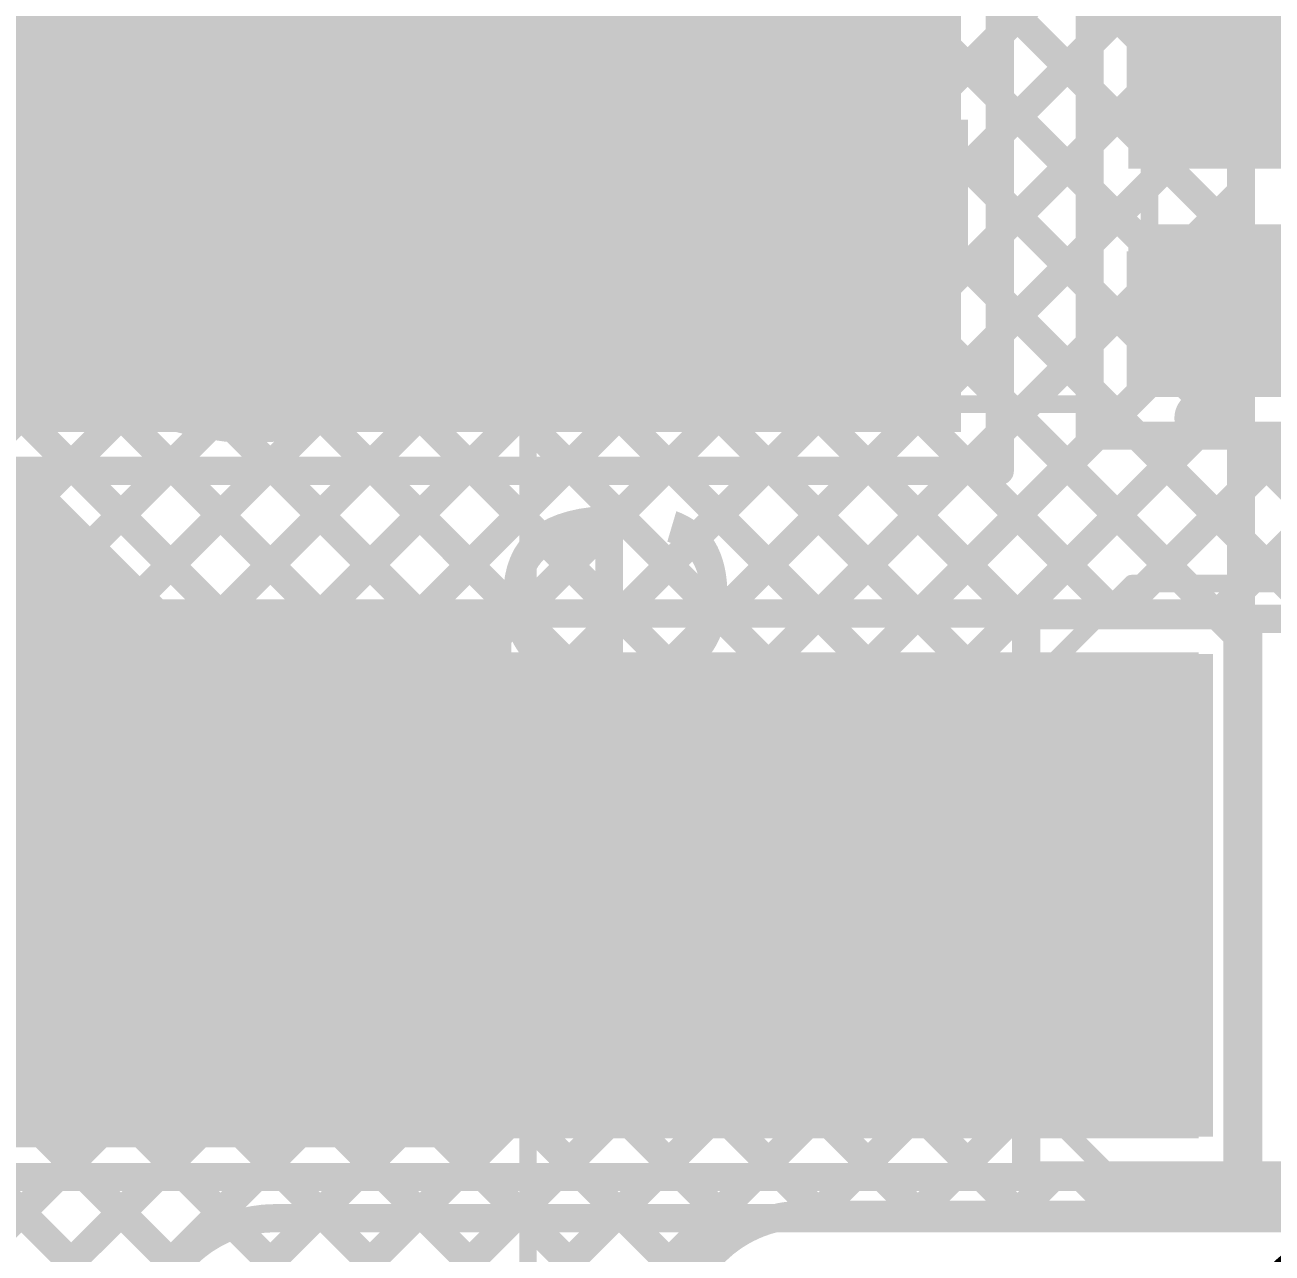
# Model space of a CAD drawing. Header units: millimetres. Extents: x 0 to 214, y 0 to 214.
# Drawn here: x 0.3029 to 0.6569, y 1.6591 to 2.0078 of the extents above; entities that cross this region are included whole.
import ezdxf

# ---------------------------------------------------------------- set-up
doc = ezdxf.new("R2010")
doc.units = ezdxf.units.MM
doc.header["$MEASUREMENT"] = 0
for name, color, linetype in [('BottomLayer', 5, 'Continuous'), ('BottomOverlay', 54, 'Continuous'), ('BottomPaste', 16, 'Continuous'), ('BottomSolder', 6, 'Continuous'), ('MultiLayer', 9, 'Continuous'), ('PadHoleLayer', 156, 'Continuous'), ('TopLayer', 1, 'Continuous'), ('TopOverlay', 2, 'Continuous'), ('TopPaste', 8, 'Continuous'), ('TopSolder', 216, 'Continuous'), ('ViaHoleLayer', 16, 'Continuous')]:
    doc.layers.add(name, color=color, linetype=linetype)
doc.styles.add('Arial', font='', dxfattribs={"height": 0.2})
doc.styles.get('Arial').set_extended_font_data('Arial')

# ---------------------------------------------------------------- blocks, each defined once
blk = doc.blocks.new('TBP01R1_508_02BE_97')
at = {"layer": 'BottomLayer'}
blk.add_hatch(color=5, dxfattribs=at).paths.add_polyline_path([(-0.15906, 0.05906), (-0.04094, 0.05906), (-0.04094, -0.05906), (-0.15906, -0.05906)])
h = blk.add_hatch(color=5, dxfattribs=at)
edge = h.paths.add_edge_path()
edge.add_arc((0.1, 0), 0.05906, 0, 360)
at = {"layer": 'BottomSolder'}
blk.add_hatch(color=6, dxfattribs=at).paths.add_polyline_path([(-0.16306, 0.06306), (-0.03694, 0.06306), (-0.03694, -0.06306), (-0.16306, -0.06306)])
h = blk.add_hatch(color=6, dxfattribs=at)
edge = h.paths.add_edge_path()
edge.add_arc((0.1, 0), 0.06306, 0, 360)
at = {"layer": 'MultiLayer'}
blk.add_hatch(color=9, dxfattribs=at).paths.add_polyline_path([(-0.15906, 0.05906), (-0.04094, 0.05906), (-0.04094, -0.05906), (-0.15906, -0.05906)])
h = blk.add_hatch(color=9, dxfattribs=at)
edge = h.paths.add_edge_path()
edge.add_arc((0.1, 0), 0.05906, 0, 360)
at = {"layer": 'PadHoleLayer'}
h = blk.add_hatch(color=156, dxfattribs=at)
edge = h.paths.add_edge_path()
edge.add_arc((-0.1, 0), 0.03346, 0, 360)
h = blk.add_hatch(color=156, dxfattribs=at)
edge = h.paths.add_edge_path()
edge.add_arc((0.1, 0), 0.03346, 0, 360)
at = {"layer": 'TopLayer'}
blk.add_hatch(color=1, dxfattribs=at).paths.add_polyline_path([(-0.15906, 0.05906), (-0.04094, 0.05906), (-0.04094, -0.05906), (-0.15906, -0.05906)])
h = blk.add_hatch(color=1, dxfattribs=at)
edge = h.paths.add_edge_path()
edge.add_arc((0.1, 0), 0.05906, 0, 360)
at = {"layer": 'TopSolder'}
blk.add_hatch(color=216, dxfattribs=at).paths.add_polyline_path([(-0.16306, 0.06306), (-0.03694, 0.06306), (-0.03694, -0.06306), (-0.16306, -0.06306)])
h = blk.add_hatch(color=216, dxfattribs=at)
edge = h.paths.add_edge_path()
edge.add_arc((0.1, 0), 0.06306, 0, 360)
at = {"layer": 'TopOverlay'}
for points, const_width in [([(-0.10306, -0.067, 1), (-0.11094, -0.067, 1)], 0.00787), ([(-0.11291, -0.067, 1), (-0.10897, -0.067, 1)], 0.00394), ([(-0.10503, -0.067, 1), (-0.10109, -0.067, 1)], 0.00394)]:
    blk.add_lwpolyline(points, format="xyb", close=True, dxfattribs=dict(at, const_width=const_width))
at = {"layer": 'TopOverlay', "const_width": 0.005}
blk.add_lwpolyline([(-0.2315, -0.07874), (0.2315, -0.07874)], dxfattribs=at)
blk = doc.blocks.new('SOT23_3_140')
at = {"layer": 'TopLayer'}
for points in [[(0.01574, 0.02657), (-0.01575, 0.02657), (-0.01575, 0.05807), (0.01574, 0.05807)], [(-0.02166, -0.05807), (-0.05316, -0.05807), (-0.05316, -0.02657), (-0.02166, -0.02657)], [(0.05314, -0.05807), (0.02165, -0.05807), (0.02165, -0.02657), (0.05314, -0.02657)]]:
    blk.add_hatch(color=1, dxfattribs=at).paths.add_polyline_path(points)
at = {"layer": 'TopPaste'}
for points in [[(0.01574, 0.02657), (-0.01575, 0.02657), (-0.01575, 0.05807), (0.01574, 0.05807)], [(-0.02166, -0.05807), (-0.05316, -0.05807), (-0.05316, -0.02657), (-0.02166, -0.02657)], [(0.05314, -0.05807), (0.02165, -0.05807), (0.02165, -0.02657), (0.05314, -0.02657)]]:
    blk.add_hatch(color=8, dxfattribs=at).paths.add_polyline_path(points)
at = {"layer": 'TopSolder'}
for points in [[(0.01974, 0.02257), (-0.01975, 0.02257), (-0.01975, 0.06207), (0.01974, 0.06207)], [(-0.01766, -0.06207), (-0.05716, -0.06207), (-0.05716, -0.02257), (-0.01766, -0.02257)], [(0.05714, -0.06207), (0.01765, -0.06207), (0.01765, -0.02257), (0.05714, -0.02257)]]:
    blk.add_hatch(color=216, dxfattribs=at).paths.add_polyline_path(points)
at = {"layer": 'TopOverlay', "const_width": 0.005}
for points in [[(-0.06101, 0.029), (-0.06101, -0.02)], [(-0.06101, 0.029), (-0.02601, 0.029)], [(0.02599, 0.029), (0.06099, 0.029)], [(0.06099, 0.029), (0.06099, -0.02)], [(-0.01101, -0.029), (0.01099, -0.029)]]:
    blk.add_lwpolyline(points, dxfattribs=at)
at = {"layer": 'TopOverlay'}
for points, const_width in [([(-0.06226, 0.029, 1), (-0.05976, 0.029, 1)], 0.0025), ([(-0.06226, 0.029, 1), (-0.05976, 0.029, 1)], 0.0025), ([(-0.02726, 0.029, 1), (-0.02476, 0.029, 1)], 0.0025), ([(0.02474, 0.029, 1), (0.02724, 0.029, 1)], 0.0025), ([(0.05974, 0.029, 1), (0.06224, 0.029, 1)], 0.0025), ([(0.05974, 0.029, 1), (0.06224, 0.029, 1)], 0.0025), ([(-0.06226, -0.02, 1), (-0.05976, -0.02, 1)], 0.0025), ([(0.05974, -0.02, 1), (0.06224, -0.02, 1)], 0.0025), ([(-0.01226, -0.029, 1), (-0.00976, -0.029, 1)], 0.0025), ([(0.00974, -0.029, 1), (0.01224, -0.029, 1)], 0.0025), ([(-0.062, -0.044, 1), (-0.068, -0.044, 1)], 0.00984), ([(-0.07046, -0.044, 1), (-0.06554, -0.044, 1)], 0.00492), ([(-0.06446, -0.044, 1), (-0.05954, -0.044, 1)], 0.00492)]:
    blk.add_lwpolyline(points, format="xyb", close=True, dxfattribs=dict(at, const_width=const_width))
blk = doc.blocks.new('C__0603_B_168')
at = {"layer": 'BottomLayer'}
for points in [[(-0.045, -0.0175), (-0.045, 0.0175), (-0.015, 0.0175), (-0.015, -0.0175)], [(0.015, -0.0175), (0.015, 0.0175), (0.045, 0.0175), (0.045, -0.0175)]]:
    blk.add_hatch(color=5, dxfattribs=at).paths.add_polyline_path(points)
at = {"layer": 'BottomPaste'}
for points in [[(-0.045, -0.0175), (-0.045, 0.0175), (-0.015, 0.0175), (-0.015, -0.0175)], [(0.015, -0.0175), (0.015, 0.0175), (0.045, 0.0175), (0.045, -0.0175)]]:
    blk.add_hatch(color=16, dxfattribs=at).paths.add_polyline_path(points)
at = {"layer": 'BottomSolder'}
for points in [[(-0.04736, -0.01986), (-0.04736, 0.01986), (-0.01264, 0.01986), (-0.01264, -0.01986)], [(0.01264, -0.01986), (0.01264, 0.01986), (0.04736, 0.01986), (0.04736, -0.01986)]]:
    blk.add_hatch(color=6, dxfattribs=at).paths.add_polyline_path(points)
at = {"layer": 'BottomOverlay', "const_width": 0.005}
for points in [[(-0.049, 0.021), (-0.018, 0.021)], [(-0.049, -0.021), (-0.049, 0.021)], [(0.018, 0.021), (0.049, 0.021)], [(0.049, -0.021), (0.049, 0.021)], [(-0.049, -0.021), (-0.018, -0.021)], [(0.018, -0.021), (0.049, -0.021)]]:
    blk.add_lwpolyline(points, dxfattribs=at)
at = {"layer": 'BottomOverlay', "const_width": 0.0025}
for points in [[(-0.05025, 0.021, 1), (-0.04775, 0.021, 1)], [(-0.05025, 0.021, 1), (-0.04775, 0.021, 1)], [(-0.01925, 0.021, 1), (-0.01675, 0.021, 1)], [(0.01675, 0.021, 1), (0.01925, 0.021, 1)], [(0.04775, 0.021, 1), (0.05025, 0.021, 1)], [(0.04775, 0.021, 1), (0.05025, 0.021, 1)], [(-0.05025, -0.021, 1), (-0.04775, -0.021, 1)], [(-0.05025, -0.021, 1), (-0.04775, -0.021, 1)], [(-0.01925, -0.021, 1), (-0.01675, -0.021, 1)], [(0.01675, -0.021, 1), (0.01925, -0.021, 1)], [(0.04775, -0.021, 1), (0.05025, -0.021, 1)], [(0.04775, -0.021, 1), (0.05025, -0.021, 1)]]:
    blk.add_lwpolyline(points, format="xyb", close=True, dxfattribs=at)
blk = doc.blocks.new('RVT1E100M0405__169')
at = {"layer": 'TopLayer'}
for points in [[(-0.12205, 0.0315), (-0.01969, 0.0315), (-0.01969, -0.0315), (-0.12205, -0.0315)], [(0.01969, 0.0315), (0.12205, 0.0315), (0.12205, -0.0315), (0.01969, -0.0315)]]:
    blk.add_hatch(color=1, dxfattribs=at).paths.add_polyline_path(points)
at = {"layer": 'TopPaste'}
for points in [[(-0.12205, 0.0315), (-0.01969, 0.0315), (-0.01969, -0.0315), (-0.12205, -0.0315)], [(0.01969, 0.0315), (0.12205, 0.0315), (0.12205, -0.0315), (0.01969, -0.0315)]]:
    blk.add_hatch(color=8, dxfattribs=at).paths.add_polyline_path(points)
at = {"layer": 'TopSolder'}
for points in [[(-0.12605, 0.0355), (-0.01569, 0.0355), (-0.01569, -0.0355), (-0.12605, -0.0355)], [(0.01569, 0.0355), (0.12605, 0.0355), (0.12605, -0.0355), (0.01569, -0.0355)]]:
    blk.add_hatch(color=216, dxfattribs=at).paths.add_polyline_path(points)
at = {"layer": 'TopOverlay', "const_width": 0.005}
for points in [[(-0.08325, 0.04075), (-0.037, 0.087)], [(-0.037, 0.087), (0.085, 0.087)], [(0.085, 0.039), (0.085, 0.087)], [(-0.108, 0.037), (-0.108, 0.065)], [(-0.122, 0.051), (-0.094, 0.051)], [(-0.08325, 0.035), (-0.08325, 0.04075)], [(-0.08325, -0.04075), (-0.08325, -0.035)], [(-0.08325, -0.04075), (-0.037, -0.087)], [(0.085, -0.087), (0.085, -0.039)], [(-0.037, -0.087), (0.085, -0.087)]]:
    blk.add_lwpolyline(points, dxfattribs=at)
at = {"layer": 'TopOverlay', "const_width": 0.0025}
for points in [[(-0.03825, 0.087, 1), (-0.03575, 0.087, 1)], [(-0.03825, 0.087, 1), (-0.03575, 0.087, 1)], [(0.08375, 0.087, 1), (0.08625, 0.087, 1)], [(0.08375, 0.087, 1), (0.08625, 0.087, 1)], [(-0.10925, 0.065, 1), (-0.10675, 0.065, 1)], [(-0.12325, 0.051, 1), (-0.12075, 0.051, 1)], [(-0.09525, 0.051, 1), (-0.09275, 0.051, 1)], [(-0.0845, 0.04075, 1), (-0.082, 0.04075, 1)], [(-0.0845, 0.04075, 1), (-0.082, 0.04075, 1)], [(-0.10925, 0.037, 1), (-0.10675, 0.037, 1)], [(0.08375, 0.039, 1), (0.08625, 0.039, 1)], [(-0.0845, 0.035, 1), (-0.082, 0.035, 1)], [(-0.0845, -0.035, 1), (-0.082, -0.035, 1)], [(-0.0845, -0.04075, 1), (-0.082, -0.04075, 1)], [(-0.0845, -0.04075, 1), (-0.082, -0.04075, 1)], [(0.08375, -0.039, 1), (0.08625, -0.039, 1)], [(-0.03825, -0.087, 1), (-0.03575, -0.087, 1)], [(-0.03825, -0.087, 1), (-0.03575, -0.087, 1)], [(0.08375, -0.087, 1), (0.08625, -0.087, 1)], [(0.08375, -0.087, 1), (0.08625, -0.087, 1)]]:
    blk.add_lwpolyline(points, format="xyb", close=True, dxfattribs=at)

msp = doc.modelspace()

# ---------------------------------------------------------------- hatches: boundary and pattern name
at = {"layer": 'BottomLayer'}
msp.add_hatch(color=5, dxfattribs=at).paths.add_polyline_path([(0.59814, 1.69217), (0.64014, 1.69217), (0.64014, 1.82917), (0.59814, 1.82917)])
h = msp.add_hatch(color=5, dxfattribs=at)
edge = h.paths.add_edge_path()
edge.add_arc((0.62214, 1.80817), 0.01181, 0, 360)
h = msp.add_hatch(color=5, dxfattribs=at)
edge = h.paths.add_edge_path()
edge.add_arc((0.62214, 1.71617), 0.01181, 0, 360)
at = {"layer": 'BottomSolder'}
h = msp.add_hatch(color=6, dxfattribs=at)
edge = h.paths.add_edge_path()
edge.add_arc((0.62214, 1.80817), 0.00991, 0, 360)
h = msp.add_hatch(color=6, dxfattribs=at)
edge = h.paths.add_edge_path()
edge.add_arc((0.62214, 1.71617), 0.00991, 0, 360)
at = {"layer": 'TopLayer'}
for points in [[(0.29764, 1.89218), (0.56864, 1.89218), (0.56864, 2.03018), (0.29764, 2.03018)], [(0.61614, 1.967), (0.74, 1.967), (0.74, 2.02017), (0.61614, 2.02017)], [(0.61614, 1.90216), (0.70414, 1.90216), (0.70414, 1.95116), (0.61614, 1.95116)], [(0.29814, 1.69167), (0.63614, 1.69167), (0.63614, 1.82967), (0.29814, 1.82967)]]:
    msp.add_hatch(color=1, dxfattribs=at).paths.add_polyline_path(points)
h = msp.add_hatch(color=1, dxfattribs=at)
edge = h.paths.add_edge_path()
edge.add_arc((0.62214, 1.80817), 0.01181, 0, 360)
h = msp.add_hatch(color=1, dxfattribs=at)
edge = h.paths.add_edge_path()
edge.add_arc((0.62214, 1.71617), 0.01181, 0, 360)
at = {"layer": 'TopSolder'}
h = msp.add_hatch(color=216, dxfattribs=at)
edge = h.paths.add_edge_path()
edge.add_arc((0.62214, 1.80817), 0.00991, 0, 360)
h = msp.add_hatch(color=216, dxfattribs=at)
edge = h.paths.add_edge_path()
edge.add_arc((0.62214, 1.71617), 0.00991, 0, 360)
at = {"layer": 'ViaHoleLayer'}
h = msp.add_hatch(color=16, dxfattribs=at)
edge = h.paths.add_edge_path()
edge.add_arc((0.62214, 1.80817), 0.00591, 0, 360)
h = msp.add_hatch(color=16, dxfattribs=at)
edge = h.paths.add_edge_path()
edge.add_arc((0.62214, 1.71617), 0.00591, 0, 360)

# ---------------------------------------------------------------- linework, layer by layer
at = {"layer": 'BottomLayer', "const_width": 0.008}
for points in [[(0.2445, 1.9527), (0.58714, 2.29534)], [(0.43699, 2.21425), (0.64814, 2.00311)], [(0.2445, 2.20876), (0.61309, 1.84017)], [(0.43699, 2.18597), (0.64814, 1.97482)], [(0.30143, 2.18012), (0.64137, 1.84017)], [(0.32971, 2.18012), (0.64814, 1.86169)], [(0.35799, 2.18012), (0.64814, 1.88997)], [(0.38628, 2.18012), (0.64814, 1.91825)], [(0.41456, 2.18012), (0.64814, 1.94654)], [(0.42896, 1.99574), (0.60439, 2.17117)], [(0.43606, 1.97456), (0.63268, 2.17117)], [(0.64814, 1.84017), (0.64814, 2.17117)], [(0.43453, 1.94474), (0.64814, 2.15835)], [(0.3513, 1.83323), (0.64814, 2.13007)], [(0.37959, 1.83323), (0.64814, 2.10178)], [(0.40787, 1.83323), (0.64814, 2.0735)], [(0.43615, 1.83323), (0.64814, 2.04521)], [(0.29704, 2.0148), (0.30912, 2.00272)], [(0.43699, 1.80578), (0.64814, 2.01693)], [(0.28289, 2.00066), (0.29993, 1.98362)], [(0.42866, 1.99632), (0.58714, 1.83783)], [(0.43699, 1.7775), (0.64814, 1.98865)], [(0.25461, 1.97238), (0.39376, 1.83323)], [(0.43691, 1.95978), (0.58714, 1.80955)], [(0.43699, 1.74922), (0.64814, 1.96036)], [(0.2445, 1.9542), (0.36547, 1.83323)], [(0.43177, 1.93663), (0.58714, 1.78126)], [(0.43699, 1.72093), (0.64814, 1.93208)], [(0.2445, 1.86785), (0.30574, 1.92908)], [(0.2445, 1.92592), (0.33719, 1.83323)], [(0.42123, 1.91889), (0.58714, 1.75298)], [(0.2445, 1.83956), (0.31799, 1.91305)], [(0.40649, 1.90535), (0.58714, 1.7247)], [(0.2445, 1.50015), (0.64814, 1.90379)], [(0.2445, 1.81128), (0.33437, 1.90115)], [(0.2445, 1.89763), (0.3089, 1.83323)], [(0.2445, 1.78299), (0.35555, 1.89405)], [(0.32302, 1.83323), (0.38538, 1.89559)], [(0.38739, 1.89617), (0.58714, 1.69641)], [(0.36197, 1.89329), (0.42204, 1.83323)], [(0.61281, 1.84017), (0.64814, 1.87551)], [(0.64109, 1.84017), (0.64814, 1.84722)], [(0.58714, 1.84017), (0.64814, 1.84017)], [(0.58714, 1.68117), (0.58714, 1.84017)], [(0.29688, 1.83323), (0.43699, 1.83323)], [(0.43699, 1.69312), (0.43699, 1.83323)], [(0.43699, 1.81827), (0.58527, 1.67)], [(0.2445, 1.47187), (0.58714, 1.81451)], [(0.43699, 1.78999), (0.55698, 1.67)], [(0.34367, 1.54275), (0.58714, 1.78622)], [(0.43699, 1.76171), (0.5287, 1.67)], [(0.37541, 1.54621), (0.58714, 1.75794)], [(0.43699, 1.73342), (0.50562, 1.66479)], [(0.2445, 1.72793), (0.40589, 1.56654)], [(0.52749, 1.67), (0.58714, 1.72966)], [(0.43699, 1.70514), (0.49074, 1.65139)], [(0.55577, 1.67), (0.58714, 1.70137)], [(0.2445, 1.585), (0.35261, 1.69312)], [(0.2445, 1.61329), (0.32433, 1.69312)], [(0.2445, 1.55672), (0.3809, 1.69312)], [(0.2445, 1.52844), (0.40918, 1.69312)], [(0.29688, 1.69312), (0.43699, 1.69312)], [(0.30759, 1.69312), (0.42003, 1.58068)], [(0.33588, 1.69312), (0.43417, 1.59482)], [(0.36416, 1.69312), (0.44832, 1.60896)], [(0.39245, 1.69312), (0.46246, 1.6231)], [(0.42073, 1.69312), (0.4766, 1.63725)], [(0.58405, 1.67), (0.59523, 1.68117)], [(0.58714, 1.68117), (0.64814, 1.68117)], [(0.60238, 1.68117), (0.61355, 1.67)], [(0.61234, 1.67), (0.62351, 1.68117)], [(0.63066, 1.68117), (0.64184, 1.67)], [(0.64062, 1.67), (0.65162, 1.681)], [(0.64814, 1.681), (0.756, 1.681)], [(0.65912, 1.681), (0.67012, 1.67)], [(0.52427, 1.67), (1.37942, 1.67)], [(0.38398, 1.54462), (0.49876, 1.65941)]]:
    msp.add_lwpolyline(points, dxfattribs=at)
at = {"layer": 'BottomLayer'}
for points, const_width in [([(0.43699, 1.96317, 1), (0.29688, 1.96317, 1)], 0.008), ([(0.30712, 2.00272, 1), (0.31112, 2.00272, 1)], 0.004), ([(0.64614, 2.00311, 1), (0.65014, 2.00311, 1)], 0.004), ([(0.42666, 1.99632, 1), (0.43066, 1.99632, 1)], 0.004), ([(0.42696, 1.99574, 1), (0.43096, 1.99574, 1)], 0.004), ([(0.64614, 1.98865, 1), (0.65014, 1.98865, 1)], 0.004), ([(0.29793, 1.98362, 1), (0.30193, 1.98362, 1)], 0.004), ([(0.43406, 1.97456, 1), (0.43806, 1.97456, 1)], 0.004), ([(0.64614, 1.97482, 1), (0.65014, 1.97482, 1)], 0.004), ([(0.43499, 1.96317, 1), (0.43899, 1.96317, 1)], 0.004), ([(0.43491, 1.95978, 1), (0.43891, 1.95978, 1)], 0.004), ([(0.64614, 1.96036, 1), (0.65014, 1.96036, 1)], 0.004), ([(0.43253, 1.94474, 1), (0.43653, 1.94474, 1)], 0.004), ([(0.64614, 1.94654, 1), (0.65014, 1.94654, 1)], 0.004), ([(0.42977, 1.93663, 1), (0.43377, 1.93663, 1)], 0.004), ([(0.64614, 1.93208, 1), (0.65014, 1.93208, 1)], 0.004), ([(0.30374, 1.92908, 1), (0.30774, 1.92908, 1)], 0.004), ([(0.41923, 1.91889, 1), (0.42323, 1.91889, 1)], 0.004), ([(0.64614, 1.91825, 1), (0.65014, 1.91825, 1)], 0.004), ([(0.31599, 1.91305, 1), (0.31999, 1.91305, 1)], 0.004), ([(0.40449, 1.90535, 1), (0.40849, 1.90535, 1)], 0.004), ([(0.33237, 1.90115, 1), (0.33637, 1.90115, 1)], 0.004), ([(0.64614, 1.90379, 1), (0.65014, 1.90379, 1)], 0.004), ([(0.35355, 1.89405, 1), (0.35755, 1.89405, 1)], 0.004), ([(0.38338, 1.89559, 1), (0.38738, 1.89559, 1)], 0.004), ([(0.38539, 1.89617, 1), (0.38939, 1.89617, 1)], 0.004), ([(0.35997, 1.89329, 1), (0.36397, 1.89329, 1)], 0.004), ([(0.64614, 1.88997, 1), (0.65014, 1.88997, 1)], 0.004), ([(0.64614, 1.87551, 1), (0.65014, 1.87551, 1)], 0.004), ([(0.64614, 1.86169, 1), (0.65014, 1.86169, 1)], 0.004), ([(0.64614, 1.84722, 1), (0.65014, 1.84722, 1)], 0.004), ([(0.58514, 1.84017, 1), (0.58914, 1.84017, 1)], 0.004), ([(0.58514, 1.84017, 1), (0.58914, 1.84017, 1)], 0.004), ([(0.58514, 1.83783, 1), (0.58914, 1.83783, 1)], 0.004), ([(0.61081, 1.84017, 1), (0.61481, 1.84017, 1)], 0.004), ([(0.61109, 1.84017, 1), (0.61509, 1.84017, 1)], 0.004), ([(0.63909, 1.84017, 1), (0.64309, 1.84017, 1)], 0.004), ([(0.63937, 1.84017, 1), (0.64337, 1.84017, 1)], 0.004), ([(0.64614, 1.84017, 1), (0.65014, 1.84017, 1)], 0.004), ([(0.64614, 1.84017, 1), (0.65014, 1.84017, 1)], 0.004), ([(0.3069, 1.83323, 1), (0.3109, 1.83323, 1)], 0.004), ([(0.32102, 1.83323, 1), (0.32502, 1.83323, 1)], 0.004), ([(0.33519, 1.83323, 1), (0.33919, 1.83323, 1)], 0.004), ([(0.3493, 1.83323, 1), (0.3533, 1.83323, 1)], 0.004), ([(0.36347, 1.83323, 1), (0.36747, 1.83323, 1)], 0.004), ([(0.37759, 1.83323, 1), (0.38159, 1.83323, 1)], 0.004), ([(0.39176, 1.83323, 1), (0.39576, 1.83323, 1)], 0.004), ([(0.40587, 1.83323, 1), (0.40987, 1.83323, 1)], 0.004), ([(0.42004, 1.83323, 1), (0.42404, 1.83323, 1)], 0.004), ([(0.43415, 1.83323, 1), (0.43815, 1.83323, 1)], 0.004), ([(0.43499, 1.83323, 1), (0.43899, 1.83323, 1)], 0.004), ([(0.43499, 1.83323, 1), (0.43899, 1.83323, 1)], 0.004), ([(0.43499, 1.81827, 1), (0.43899, 1.81827, 1)], 0.004), ([(0.58514, 1.81451, 1), (0.58914, 1.81451, 1)], 0.004), ([(0.58514, 1.80955, 1), (0.58914, 1.80955, 1)], 0.004), ([(0.43499, 1.80578, 1), (0.43899, 1.80578, 1)], 0.004), ([(0.43499, 1.78999, 1), (0.43899, 1.78999, 1)], 0.004), ([(0.58514, 1.78622, 1), (0.58914, 1.78622, 1)], 0.004), ([(0.58514, 1.78126, 1), (0.58914, 1.78126, 1)], 0.004), ([(0.43499, 1.7775, 1), (0.43899, 1.7775, 1)], 0.004), ([(0.43499, 1.76171, 1), (0.43899, 1.76171, 1)], 0.004), ([(0.58514, 1.75794, 1), (0.58914, 1.75794, 1)], 0.004), ([(0.58514, 1.75298, 1), (0.58914, 1.75298, 1)], 0.004), ([(0.43499, 1.74922, 1), (0.43899, 1.74922, 1)], 0.004), ([(0.43499, 1.73342, 1), (0.43899, 1.73342, 1)], 0.004), ([(0.58514, 1.72966, 1), (0.58914, 1.72966, 1)], 0.004), ([(0.58514, 1.7247, 1), (0.58914, 1.7247, 1)], 0.004), ([(0.43499, 1.72093, 1), (0.43899, 1.72093, 1)], 0.004), ([(0.43499, 1.70514, 1), (0.43899, 1.70514, 1)], 0.004), ([(0.58514, 1.70137, 1), (0.58914, 1.70137, 1)], 0.004), ([(0.58514, 1.69641, 1), (0.58914, 1.69641, 1)], 0.004), ([(0.30559, 1.69312, 1), (0.30959, 1.69312, 1)], 0.004), ([(0.32233, 1.69312, 1), (0.32633, 1.69312, 1)], 0.004), ([(0.33388, 1.69312, 1), (0.33788, 1.69312, 1)], 0.004), ([(0.35061, 1.69312, 1), (0.35461, 1.69312, 1)], 0.004), ([(0.36216, 1.69312, 1), (0.36616, 1.69312, 1)], 0.004), ([(0.3789, 1.69312, 1), (0.3829, 1.69312, 1)], 0.004), ([(0.39045, 1.69312, 1), (0.39445, 1.69312, 1)], 0.004), ([(0.40718, 1.69312, 1), (0.41118, 1.69312, 1)], 0.004), ([(0.41873, 1.69312, 1), (0.42273, 1.69312, 1)], 0.004), ([(0.43499, 1.69312, 1), (0.43899, 1.69312, 1)], 0.004), ([(0.43499, 1.69312, 1), (0.43899, 1.69312, 1)], 0.004), ([(0.58514, 1.68117, 1), (0.58914, 1.68117, 1)], 0.004), ([(0.58514, 1.68117, 1), (0.58914, 1.68117, 1)], 0.004), ([(0.59323, 1.68117, 1), (0.59723, 1.68117, 1)], 0.004), ([(0.60038, 1.68117, 1), (0.60438, 1.68117, 1)], 0.004), ([(0.62151, 1.68117, 1), (0.62551, 1.68117, 1)], 0.004), ([(0.62866, 1.68117, 1), (0.63266, 1.68117, 1)], 0.004), ([(0.64614, 1.68117, 1), (0.65014, 1.68117, 1)], 0.004), ([(0.64614, 1.681, 1), (0.65014, 1.681, 1)], 0.004), ([(0.64962, 1.681, 1), (0.65362, 1.681, 1)], 0.004), ([(0.65712, 1.681, 1), (0.66112, 1.681, 1)], 0.004), ([(0.52227, 1.67, 1), (0.52627, 1.67, 1)], 0.004), ([(0.52227, 1.67, 1), (0.52627, 1.67, 1)], 0.004), ([(0.52227, 1.67, 1), (0.52627, 1.67, 1)], 0.004), ([(0.52549, 1.67, 1), (0.52949, 1.67, 1)], 0.004), ([(0.5267, 1.67, 1), (0.5307, 1.67, 1)], 0.004), ([(0.55377, 1.67, 1), (0.55777, 1.67, 1)], 0.004), ([(0.55498, 1.67, 1), (0.55898, 1.67, 1)], 0.004), ([(0.58205, 1.67, 1), (0.58605, 1.67, 1)], 0.004), ([(0.58327, 1.67, 1), (0.58727, 1.67, 1)], 0.004), ([(0.61034, 1.67, 1), (0.61434, 1.67, 1)], 0.004), ([(0.61155, 1.67, 1), (0.61555, 1.67, 1)], 0.004), ([(0.63862, 1.67, 1), (0.64262, 1.67, 1)], 0.004), ([(0.63984, 1.67, 1), (0.64384, 1.67, 1)], 0.004), ([(0.50362, 1.66479, 1), (0.50762, 1.66479, 1)], 0.004), ([(0.49676, 1.65941, 1), (0.50076, 1.65941, 1)], 0.004), ([(0.49676, 1.65941, 1), (0.50076, 1.65941, 1)], 0.004), ([(0.49681, 1.65946, 1), (0.50081, 1.65946, 1)], 0.004)]:
    msp.add_lwpolyline(points, format="xyb", close=True, dxfattribs=dict(at, const_width=const_width))
at = {"layer": 'BottomLayer', "const_width": 0.008}
for points in [[(0.49876, 1.65941, -0.199396), (0.52427, 1.67)], [(0.49881, 1.65946, -0.198912), (0.52427, 1.67)]]:
    msp.add_lwpolyline(points, format="xyb", dxfattribs=at)
at = {"layer": 'TopLayer'}
for points, const_width in [([(0.57964, 1.88118), (0.57964, 2.04118)], 0.008), ([(0.57964, 2.005), (0.60514, 2.0305)], 0.008), ([(0.60514, 1.96216), (0.60514, 2.03117)], 0.008), ([(0.57964, 2.01504), (0.60514, 1.98954)], 0.008), ([(0.57964, 1.97671), (0.60514, 2.00221)], 0.008), ([(0.57964, 1.98676), (0.60514, 1.96125)], 0.008), ([(0.57964, 1.94843), (0.60514, 1.97393)], 0.008), ([(0.60514, 1.956), (0.60514, 1.96216)], 0.008), ([(0.60514, 1.956), (0.60514, 1.96216)], 0.008), ([(0.57964, 1.95847), (0.60514, 1.93297)], 0.008), ([(0.60514, 1.89116), (0.60514, 1.956)], 0.008), ([(0.57964, 1.92014), (0.60514, 1.94565)], 0.008), ([(0.21814, 1.91197), (0.36694, 1.76317)], 0.05), ([(0.57964, 1.93019), (0.60514, 1.90469)], 0.008), ([(0.63546, 1.92646), (0.68314, 1.92646)], 0.02), ([(0.57964, 1.89186), (0.60514, 1.91736)], 0.008), ([(0.57964, 1.90191), (0.64087, 1.84067)], 0.008), ([(0.55674, 1.84067), (0.60722, 1.89116)], 0.008), ([(0.58502, 1.84067), (0.63551, 1.89116)], 0.008), ([(0.60514, 1.89116), (0.71514, 1.89116)], 0.008), ([(0.61331, 1.84067), (0.66379, 1.89116)], 0.008), ([(0.61867, 1.89116), (0.67065, 1.83917)], 0.008), ([(0.64159, 1.84067), (0.69208, 1.89116)], 0.008), ([(0.64695, 1.89116), (0.69894, 1.83917)], 0.008), ([(0.29985, 1.88118), (0.57964, 1.88118)], 0.008), ([(0.29985, 1.88118), (0.34035, 1.84067)], 0.008), ([(0.30712, 1.8739), (0.3144, 1.88118)], 0.008), ([(0.31752, 1.88118), (0.35803, 1.84067)], 0.008), ([(0.32126, 1.85976), (0.34268, 1.88118)], 0.008), ([(0.33541, 1.84562), (0.37097, 1.88118)], 0.008), ([(0.34581, 1.88118), (0.38631, 1.84067)], 0.008), ([(0.35875, 1.84067), (0.39925, 1.88118)], 0.008), ([(0.37409, 1.88118), (0.4146, 1.84067)], 0.008), ([(0.38703, 1.84067), (0.42753, 1.88118)], 0.008), ([(0.40238, 1.88118), (0.44288, 1.84067)], 0.008), ([(0.41532, 1.84067), (0.45582, 1.88118)], 0.008), ([(0.43066, 1.88118), (0.47116, 1.84067)], 0.008), ([(0.4436, 1.84067), (0.4841, 1.88118)], 0.008), ([(0.45895, 1.88118), (0.49945, 1.84067)], 0.008), ([(0.47188, 1.84067), (0.51239, 1.88118)], 0.008), ([(0.48723, 1.88118), (0.52773, 1.84067)], 0.008), ([(0.50017, 1.84067), (0.54067, 1.88118)], 0.008), ([(0.51551, 1.88118), (0.55602, 1.84067)], 0.008), ([(0.52845, 1.84067), (0.56896, 1.88118)], 0.008), ([(0.5438, 1.88118), (0.5843, 1.84067)], 0.008), ([(0.57208, 1.88118), (0.61259, 1.84067)], 0.008), ([(0.34035, 1.84067), (0.64714, 1.84067)], 0.008), ([(0.64087, 1.84067), (0.64714, 1.8344)], 0.008), ([(0.64714, 1.68067), (0.64714, 1.84067)], 0.008), ([(0.65014, 1.83917), (0.78914, 1.83917)], 0.008), ([(0.65014, 1.68117), (0.65014, 1.83917)], 0.008), ([(0.64714, 1.8344), (0.65014, 1.8314)], 0.008), ([(0.64714, 1.81794), (0.65014, 1.82094)], 0.008), ([(0.64714, 1.80612), (0.65014, 1.80312)], 0.008), ([(0.64714, 1.78966), (0.65014, 1.79266)], 0.008), ([(0.36694, 1.76317), (0.36744, 1.76267)], 0.04), ([(0.36744, 1.76267), (0.56909, 1.76267)], 0.04), ([(0.56909, 1.76267), (0.57249, 1.75927)], 0.04), ([(0.64714, 1.77783), (0.65014, 1.77483)], 0.008), ([(0.64714, 1.76137), (0.65014, 1.76437)], 0.008), ([(0.64714, 1.74955), (0.65014, 1.74655)], 0.008), ([(0.50914, 1.72117), (0.57383, 1.72117)], 0.04), ([(0.57383, 1.72117), (0.58333, 1.71167)], 0.04), ([(0.64714, 1.73309), (0.65014, 1.73609)], 0.008), ([(0.64714, 1.72126), (0.65014, 1.71826)], 0.008), ([(0.64714, 1.7048), (0.65014, 1.7078)], 0.008), ([(0.64714, 1.69298), (0.65014, 1.68998)], 0.008), ([(0.054, 1.36622), (0.36845, 1.68067)], 0.008), ([(0.054, 1.42279), (0.31188, 1.68067)], 0.008), ([(0.054, 1.39451), (0.34017, 1.68067)], 0.008), ([(0.28714, 1.68067), (0.58333, 1.68067)], 0.008), ([(0.29175, 1.68067), (0.33126, 1.64117)], 0.008), ([(0.32004, 1.68067), (0.3454, 1.65531)], 0.008), ([(0.34832, 1.68067), (0.36204, 1.66695)], 0.008), ([(0.37661, 1.68067), (0.38828, 1.669)], 0.008), ([(0.38506, 1.669), (0.39674, 1.68067)], 0.008), ([(0.40489, 1.68067), (0.41656, 1.669)], 0.008), ([(0.41335, 1.669), (0.42502, 1.68067)], 0.008), ([(0.43317, 1.68067), (0.44485, 1.669)], 0.008), ([(0.44163, 1.669), (0.45331, 1.68067)], 0.008), ([(0.46146, 1.68067), (0.47313, 1.669)], 0.008), ([(0.46992, 1.669), (0.48159, 1.68067)], 0.008), ([(0.48974, 1.68067), (0.50142, 1.669)], 0.008), ([(0.4982, 1.669), (0.50987, 1.68067)], 0.008), ([(0.51803, 1.68067), (0.5297, 1.669)], 0.008), ([(0.52649, 1.669), (0.53816, 1.68067)], 0.008), ([(0.54631, 1.68067), (0.55798, 1.669)], 0.008), ([(0.55477, 1.669), (0.56644, 1.68067)], 0.008), ([(0.5746, 1.68067), (0.58627, 1.669)], 0.008), ([(0.58305, 1.669), (0.59473, 1.68067)], 0.008), ([(0.58333, 1.68067), (0.64714, 1.68067)], 0.008), ([(0.60288, 1.68067), (0.61455, 1.669)], 0.008), ([(0.61134, 1.669), (0.62301, 1.68067)], 0.008), ([(0.63116, 1.68067), (0.64284, 1.669)], 0.008), ([(0.63962, 1.669), (0.6518, 1.68117)], 0.008), ([(0.65014, 1.68117), (0.78226, 1.68117)], 0.008), ([(0.65895, 1.68117), (0.67112, 1.669)], 0.008), ([(0.374, 1.669), (0.77009, 1.669)], 0.008), ([(0.14759, 1.4575), (0.3485, 1.65841)], 0.008)]:
    msp.add_lwpolyline(points, dxfattribs=dict(at, const_width=const_width))
for points, const_width in [([(0.57764, 2.005, 1), (0.58164, 2.005, 1)], 0.004), ([(0.60314, 2.00221, 1), (0.60714, 2.00221, 1)], 0.004), ([(0.57764, 1.98676, 1), (0.58164, 1.98676, 1)], 0.004), ([(0.60314, 1.98954, 1), (0.60714, 1.98954, 1)], 0.004), ([(0.57764, 1.97671, 1), (0.58164, 1.97671, 1)], 0.004), ([(0.60314, 1.97393, 1), (0.60714, 1.97393, 1)], 0.004), ([(0.60314, 1.96216, 1), (0.60714, 1.96216, 1)], 0.004), ([(0.60314, 1.96216, 1), (0.60714, 1.96216, 1)], 0.004), ([(0.60314, 1.96216, 1), (0.60714, 1.96216, 1)], 0.004), ([(0.60314, 1.96125, 1), (0.60714, 1.96125, 1)], 0.004), ([(0.57764, 1.95847, 1), (0.58164, 1.95847, 1)], 0.004), ([(0.60314, 1.956, 1), (0.60714, 1.956, 1)], 0.004), ([(0.60314, 1.956, 1), (0.60714, 1.956, 1)], 0.004), ([(0.60314, 1.956, 1), (0.60714, 1.956, 1)], 0.004), ([(0.57764, 1.94843, 1), (0.58164, 1.94843, 1)], 0.004), ([(0.60314, 1.94565, 1), (0.60714, 1.94565, 1)], 0.004), ([(0.60314, 1.93297, 1), (0.60714, 1.93297, 1)], 0.004), ([(0.57764, 1.93019, 1), (0.58164, 1.93019, 1)], 0.004), ([(0.63046, 1.92646, 1), (0.64046, 1.92646, 1)], 0.01), ([(0.57764, 1.92014, 1), (0.58164, 1.92014, 1)], 0.004), ([(0.60314, 1.91736, 1), (0.60714, 1.91736, 1)], 0.004), ([(0.60314, 1.90469, 1), (0.60714, 1.90469, 1)], 0.004), ([(0.57764, 1.90191, 1), (0.58164, 1.90191, 1)], 0.004), ([(0.57764, 1.89186, 1), (0.58164, 1.89186, 1)], 0.004), ([(0.60314, 1.89116, 1), (0.60714, 1.89116, 1)], 0.004), ([(0.60314, 1.89116, 1), (0.60714, 1.89116, 1)], 0.004), ([(0.60522, 1.89116, 1), (0.60922, 1.89116, 1)], 0.004), ([(0.61667, 1.89116, 1), (0.62067, 1.89116, 1)], 0.004), ([(0.63351, 1.89116, 1), (0.63751, 1.89116, 1)], 0.004), ([(0.64495, 1.89116, 1), (0.64895, 1.89116, 1)], 0.004), ([(0.29785, 1.88118, 1), (0.30185, 1.88118, 1)], 0.004), ([(0.29785, 1.88118, 1), (0.30185, 1.88118, 1)], 0.004), ([(0.3124, 1.88118, 1), (0.3164, 1.88118, 1)], 0.004), ([(0.31552, 1.88118, 1), (0.31952, 1.88118, 1)], 0.004), ([(0.34068, 1.88118, 1), (0.34468, 1.88118, 1)], 0.004), ([(0.34381, 1.88118, 1), (0.34781, 1.88118, 1)], 0.004), ([(0.36897, 1.88118, 1), (0.37297, 1.88118, 1)], 0.004), ([(0.37209, 1.88118, 1), (0.37609, 1.88118, 1)], 0.004), ([(0.39725, 1.88118, 1), (0.40125, 1.88118, 1)], 0.004), ([(0.40038, 1.88118, 1), (0.40438, 1.88118, 1)], 0.004), ([(0.42553, 1.88118, 1), (0.42953, 1.88118, 1)], 0.004), ([(0.42866, 1.88118, 1), (0.43266, 1.88118, 1)], 0.004), ([(0.45382, 1.88118, 1), (0.45782, 1.88118, 1)], 0.004), ([(0.45695, 1.88118, 1), (0.46095, 1.88118, 1)], 0.004), ([(0.4821, 1.88118, 1), (0.4861, 1.88118, 1)], 0.004), ([(0.48523, 1.88118, 1), (0.48923, 1.88118, 1)], 0.004), ([(0.51039, 1.88118, 1), (0.51439, 1.88118, 1)], 0.004), ([(0.51351, 1.88118, 1), (0.51751, 1.88118, 1)], 0.004), ([(0.53867, 1.88118, 1), (0.54267, 1.88118, 1)], 0.004), ([(0.5418, 1.88118, 1), (0.5458, 1.88118, 1)], 0.004), ([(0.56696, 1.88118, 1), (0.57096, 1.88118, 1)], 0.004), ([(0.57008, 1.88118, 1), (0.57408, 1.88118, 1)], 0.004), ([(0.57764, 1.88118, 1), (0.58164, 1.88118, 1)], 0.004), ([(0.57764, 1.88118, 1), (0.58164, 1.88118, 1)], 0.004), ([(0.30512, 1.8739, 1), (0.30912, 1.8739, 1)], 0.004), ([(0.31926, 1.85976, 1), (0.32326, 1.85976, 1)], 0.004), ([(0.33341, 1.84562, 1), (0.33741, 1.84562, 1)], 0.004), ([(0.33835, 1.84067, 1), (0.34235, 1.84067, 1)], 0.004), ([(0.33835, 1.84067, 1), (0.34235, 1.84067, 1)], 0.004), ([(0.35603, 1.84067, 1), (0.36003, 1.84067, 1)], 0.004), ([(0.35675, 1.84067, 1), (0.36075, 1.84067, 1)], 0.004), ([(0.38431, 1.84067, 1), (0.38831, 1.84067, 1)], 0.004), ([(0.38503, 1.84067, 1), (0.38903, 1.84067, 1)], 0.004), ([(0.4126, 1.84067, 1), (0.4166, 1.84067, 1)], 0.004), ([(0.41332, 1.84067, 1), (0.41732, 1.84067, 1)], 0.004), ([(0.44088, 1.84067, 1), (0.44488, 1.84067, 1)], 0.004), ([(0.4416, 1.84067, 1), (0.4456, 1.84067, 1)], 0.004), ([(0.46916, 1.84067, 1), (0.47316, 1.84067, 1)], 0.004), ([(0.46988, 1.84067, 1), (0.47388, 1.84067, 1)], 0.004), ([(0.49745, 1.84067, 1), (0.50145, 1.84067, 1)], 0.004), ([(0.49817, 1.84067, 1), (0.50217, 1.84067, 1)], 0.004), ([(0.52573, 1.84067, 1), (0.52973, 1.84067, 1)], 0.004), ([(0.52645, 1.84067, 1), (0.53045, 1.84067, 1)], 0.004), ([(0.55402, 1.84067, 1), (0.55802, 1.84067, 1)], 0.004), ([(0.55474, 1.84067, 1), (0.55874, 1.84067, 1)], 0.004), ([(0.5823, 1.84067, 1), (0.5863, 1.84067, 1)], 0.004), ([(0.58302, 1.84067, 1), (0.58702, 1.84067, 1)], 0.004), ([(0.61059, 1.84067, 1), (0.61459, 1.84067, 1)], 0.004), ([(0.61131, 1.84067, 1), (0.61531, 1.84067, 1)], 0.004), ([(0.63887, 1.84067, 1), (0.64287, 1.84067, 1)], 0.004), ([(0.63887, 1.84067, 1), (0.64287, 1.84067, 1)], 0.004), ([(0.63959, 1.84067, 1), (0.64359, 1.84067, 1)], 0.004), ([(0.64514, 1.84067, 1), (0.64914, 1.84067, 1)], 0.004), ([(0.64514, 1.84067, 1), (0.64914, 1.84067, 1)], 0.004), ([(0.64814, 1.83917, 1), (0.65214, 1.83917, 1)], 0.004), ([(0.64814, 1.83917, 1), (0.65214, 1.83917, 1)], 0.004), ([(0.64514, 1.8344, 1), (0.64914, 1.8344, 1)], 0.004), ([(0.64514, 1.8344, 1), (0.64914, 1.8344, 1)], 0.004), ([(0.64814, 1.8314, 1), (0.65214, 1.8314, 1)], 0.004), ([(0.64814, 1.82094, 1), (0.65214, 1.82094, 1)], 0.004), ([(0.64514, 1.81794, 1), (0.64914, 1.81794, 1)], 0.004), ([(0.64514, 1.80612, 1), (0.64914, 1.80612, 1)], 0.004), ([(0.64814, 1.80312, 1), (0.65214, 1.80312, 1)], 0.004), ([(0.64814, 1.79266, 1), (0.65214, 1.79266, 1)], 0.004), ([(0.64514, 1.78966, 1), (0.64914, 1.78966, 1)], 0.004), ([(0.35444, 1.76317, 1), (0.37944, 1.76317, 1)], 0.025), ([(0.35694, 1.76317, 1), (0.37694, 1.76317, 1)], 0.02), ([(0.35744, 1.76267, 1), (0.37744, 1.76267, 1)], 0.02), ([(0.35744, 1.76267, 1), (0.37744, 1.76267, 1)], 0.02), ([(0.55909, 1.76267, 1), (0.57909, 1.76267, 1)], 0.02), ([(0.55909, 1.76267, 1), (0.57909, 1.76267, 1)], 0.02), ([(0.64514, 1.77783, 1), (0.64914, 1.77783, 1)], 0.004), ([(0.56249, 1.75927, 1), (0.58249, 1.75927, 1)], 0.02), ([(0.64814, 1.77483, 1), (0.65214, 1.77483, 1)], 0.004), ([(0.64814, 1.76437, 1), (0.65214, 1.76437, 1)], 0.004), ([(0.64514, 1.76137, 1), (0.64914, 1.76137, 1)], 0.004), ([(0.64514, 1.74955, 1), (0.64914, 1.74955, 1)], 0.004), ([(0.64814, 1.74655, 1), (0.65214, 1.74655, 1)], 0.004), ([(0.49914, 1.72117, 1), (0.51914, 1.72117, 1)], 0.02), ([(0.56383, 1.72117, 1), (0.58383, 1.72117, 1)], 0.02), ([(0.56383, 1.72117, 1), (0.58383, 1.72117, 1)], 0.02), ([(0.64814, 1.73609, 1), (0.65214, 1.73609, 1)], 0.004), ([(0.64514, 1.73309, 1), (0.64914, 1.73309, 1)], 0.004), ([(0.57333, 1.71167, 1), (0.59333, 1.71167, 1)], 0.02), ([(0.64514, 1.72126, 1), (0.64914, 1.72126, 1)], 0.004), ([(0.64814, 1.71826, 1), (0.65214, 1.71826, 1)], 0.004), ([(0.64814, 1.7078, 1), (0.65214, 1.7078, 1)], 0.004), ([(0.64514, 1.7048, 1), (0.64914, 1.7048, 1)], 0.004), ([(0.64514, 1.69298, 1), (0.64914, 1.69298, 1)], 0.004), ([(0.64814, 1.68998, 1), (0.65214, 1.68998, 1)], 0.004), ([(0.30988, 1.68067, 1), (0.31388, 1.68067, 1)], 0.004), ([(0.31804, 1.68067, 1), (0.32204, 1.68067, 1)], 0.004), ([(0.33817, 1.68067, 1), (0.34217, 1.68067, 1)], 0.004), ([(0.34632, 1.68067, 1), (0.35032, 1.68067, 1)], 0.004), ([(0.36645, 1.68067, 1), (0.37045, 1.68067, 1)], 0.004), ([(0.37461, 1.68067, 1), (0.37861, 1.68067, 1)], 0.004), ([(0.39474, 1.68067, 1), (0.39874, 1.68067, 1)], 0.004), ([(0.40289, 1.68067, 1), (0.40689, 1.68067, 1)], 0.004), ([(0.42302, 1.68067, 1), (0.42702, 1.68067, 1)], 0.004), ([(0.43117, 1.68067, 1), (0.43517, 1.68067, 1)], 0.004), ([(0.45131, 1.68067, 1), (0.45531, 1.68067, 1)], 0.004), ([(0.45946, 1.68067, 1), (0.46346, 1.68067, 1)], 0.004), ([(0.47959, 1.68067, 1), (0.48359, 1.68067, 1)], 0.004), ([(0.48774, 1.68067, 1), (0.49174, 1.68067, 1)], 0.004), ([(0.50787, 1.68067, 1), (0.51187, 1.68067, 1)], 0.004), ([(0.51603, 1.68067, 1), (0.52003, 1.68067, 1)], 0.004), ([(0.53616, 1.68067, 1), (0.54016, 1.68067, 1)], 0.004), ([(0.54431, 1.68067, 1), (0.54831, 1.68067, 1)], 0.004), ([(0.56444, 1.68067, 1), (0.56844, 1.68067, 1)], 0.004), ([(0.5726, 1.68067, 1), (0.5766, 1.68067, 1)], 0.004), ([(0.58133, 1.68067, 1), (0.58533, 1.68067, 1)], 0.004), ([(0.58133, 1.68067, 1), (0.58533, 1.68067, 1)], 0.004), ([(0.59273, 1.68067, 1), (0.59673, 1.68067, 1)], 0.004), ([(0.60088, 1.68067, 1), (0.60488, 1.68067, 1)], 0.004), ([(0.62101, 1.68067, 1), (0.62501, 1.68067, 1)], 0.004), ([(0.62916, 1.68067, 1), (0.63316, 1.68067, 1)], 0.004), ([(0.64514, 1.68067, 1), (0.64914, 1.68067, 1)], 0.004), ([(0.64514, 1.68067, 1), (0.64914, 1.68067, 1)], 0.004), ([(0.64814, 1.68117, 1), (0.65214, 1.68117, 1)], 0.004), ([(0.64814, 1.68117, 1), (0.65214, 1.68117, 1)], 0.004), ([(0.6498, 1.68117, 1), (0.6538, 1.68117, 1)], 0.004), ([(0.65695, 1.68117, 1), (0.66095, 1.68117, 1)], 0.004), ([(0.372, 1.669, 1), (0.376, 1.669, 1)], 0.004), ([(0.372, 1.669, 1), (0.376, 1.669, 1)], 0.004), ([(0.372, 1.669, 1), (0.376, 1.669, 1)], 0.004), ([(0.38306, 1.669, 1), (0.38706, 1.669, 1)], 0.004), ([(0.38628, 1.669, 1), (0.39028, 1.669, 1)], 0.004), ([(0.41135, 1.669, 1), (0.41535, 1.669, 1)], 0.004), ([(0.41456, 1.669, 1), (0.41856, 1.669, 1)], 0.004), ([(0.43963, 1.669, 1), (0.44363, 1.669, 1)], 0.004), ([(0.44285, 1.669, 1), (0.44685, 1.669, 1)], 0.004), ([(0.46792, 1.669, 1), (0.47192, 1.669, 1)], 0.004), ([(0.47113, 1.669, 1), (0.47513, 1.669, 1)], 0.004), ([(0.4962, 1.669, 1), (0.5002, 1.669, 1)], 0.004), ([(0.49942, 1.669, 1), (0.50342, 1.669, 1)], 0.004), ([(0.52449, 1.669, 1), (0.52849, 1.669, 1)], 0.004), ([(0.5277, 1.669, 1), (0.5317, 1.669, 1)], 0.004), ([(0.55277, 1.669, 1), (0.55677, 1.669, 1)], 0.004), ([(0.55598, 1.669, 1), (0.55998, 1.669, 1)], 0.004), ([(0.58105, 1.669, 1), (0.58505, 1.669, 1)], 0.004), ([(0.58427, 1.669, 1), (0.58827, 1.669, 1)], 0.004), ([(0.60934, 1.669, 1), (0.61334, 1.669, 1)], 0.004), ([(0.61255, 1.669, 1), (0.61655, 1.669, 1)], 0.004), ([(0.63762, 1.669, 1), (0.64162, 1.669, 1)], 0.004), ([(0.64084, 1.669, 1), (0.64484, 1.669, 1)], 0.004), ([(0.36004, 1.66695, 1), (0.36404, 1.66695, 1)], 0.004), ([(0.3465, 1.65841, 1), (0.3505, 1.65841, 1)], 0.004), ([(0.3465, 1.65841, 1), (0.3505, 1.65841, 1)], 0.004), ([(0.34654, 1.65846, 1), (0.35054, 1.65846, 1)], 0.004), ([(0.3434, 1.65531, 1), (0.3474, 1.65531, 1)], 0.004)]:
    msp.add_lwpolyline(points, format="xyb", close=True, dxfattribs=dict(at, const_width=const_width))
at = {"layer": 'TopLayer', "const_width": 0.008}
for points in [[(0.3485, 1.65841, -0.199396), (0.374, 1.669)], [(0.34854, 1.65846, -0.198912), (0.374, 1.669)]]:
    msp.add_lwpolyline(points, format="xyb", dxfattribs=at)

# ---------------------------------------------------------------- block references
at = {"rotation": 90}
for name, p in [('TBP01R1_508_02BE_97', (0.36694, 1.86317)), ('SOT23_3_140', (0.59314, 1.96117))]:
    msp.add_blockref(name, p, dxfattribs=at)
for name, p in [('RVT1E100M0405__169', (0.65414, 1.76217)), ('C__0603_B_168', (0.65214, 1.76217))]:
    msp.add_blockref(name, p)

# ---------------------------------------------------------------- texts
at = {"layer": 'TopOverlay', "style": 'Arial'}
for s, p in [('-ve', (0.4962, 1.893)), ('+ve', (0.5012, 1.693))]:
    msp.add_text(s, height=0.08, rotation=90, dxfattribs=at).set_placement(p)
msp.add_text('C61', height=0.04, dxfattribs=at).set_placement((0.64949, 1.62118))

doc.saveas('drawing.dxf')
